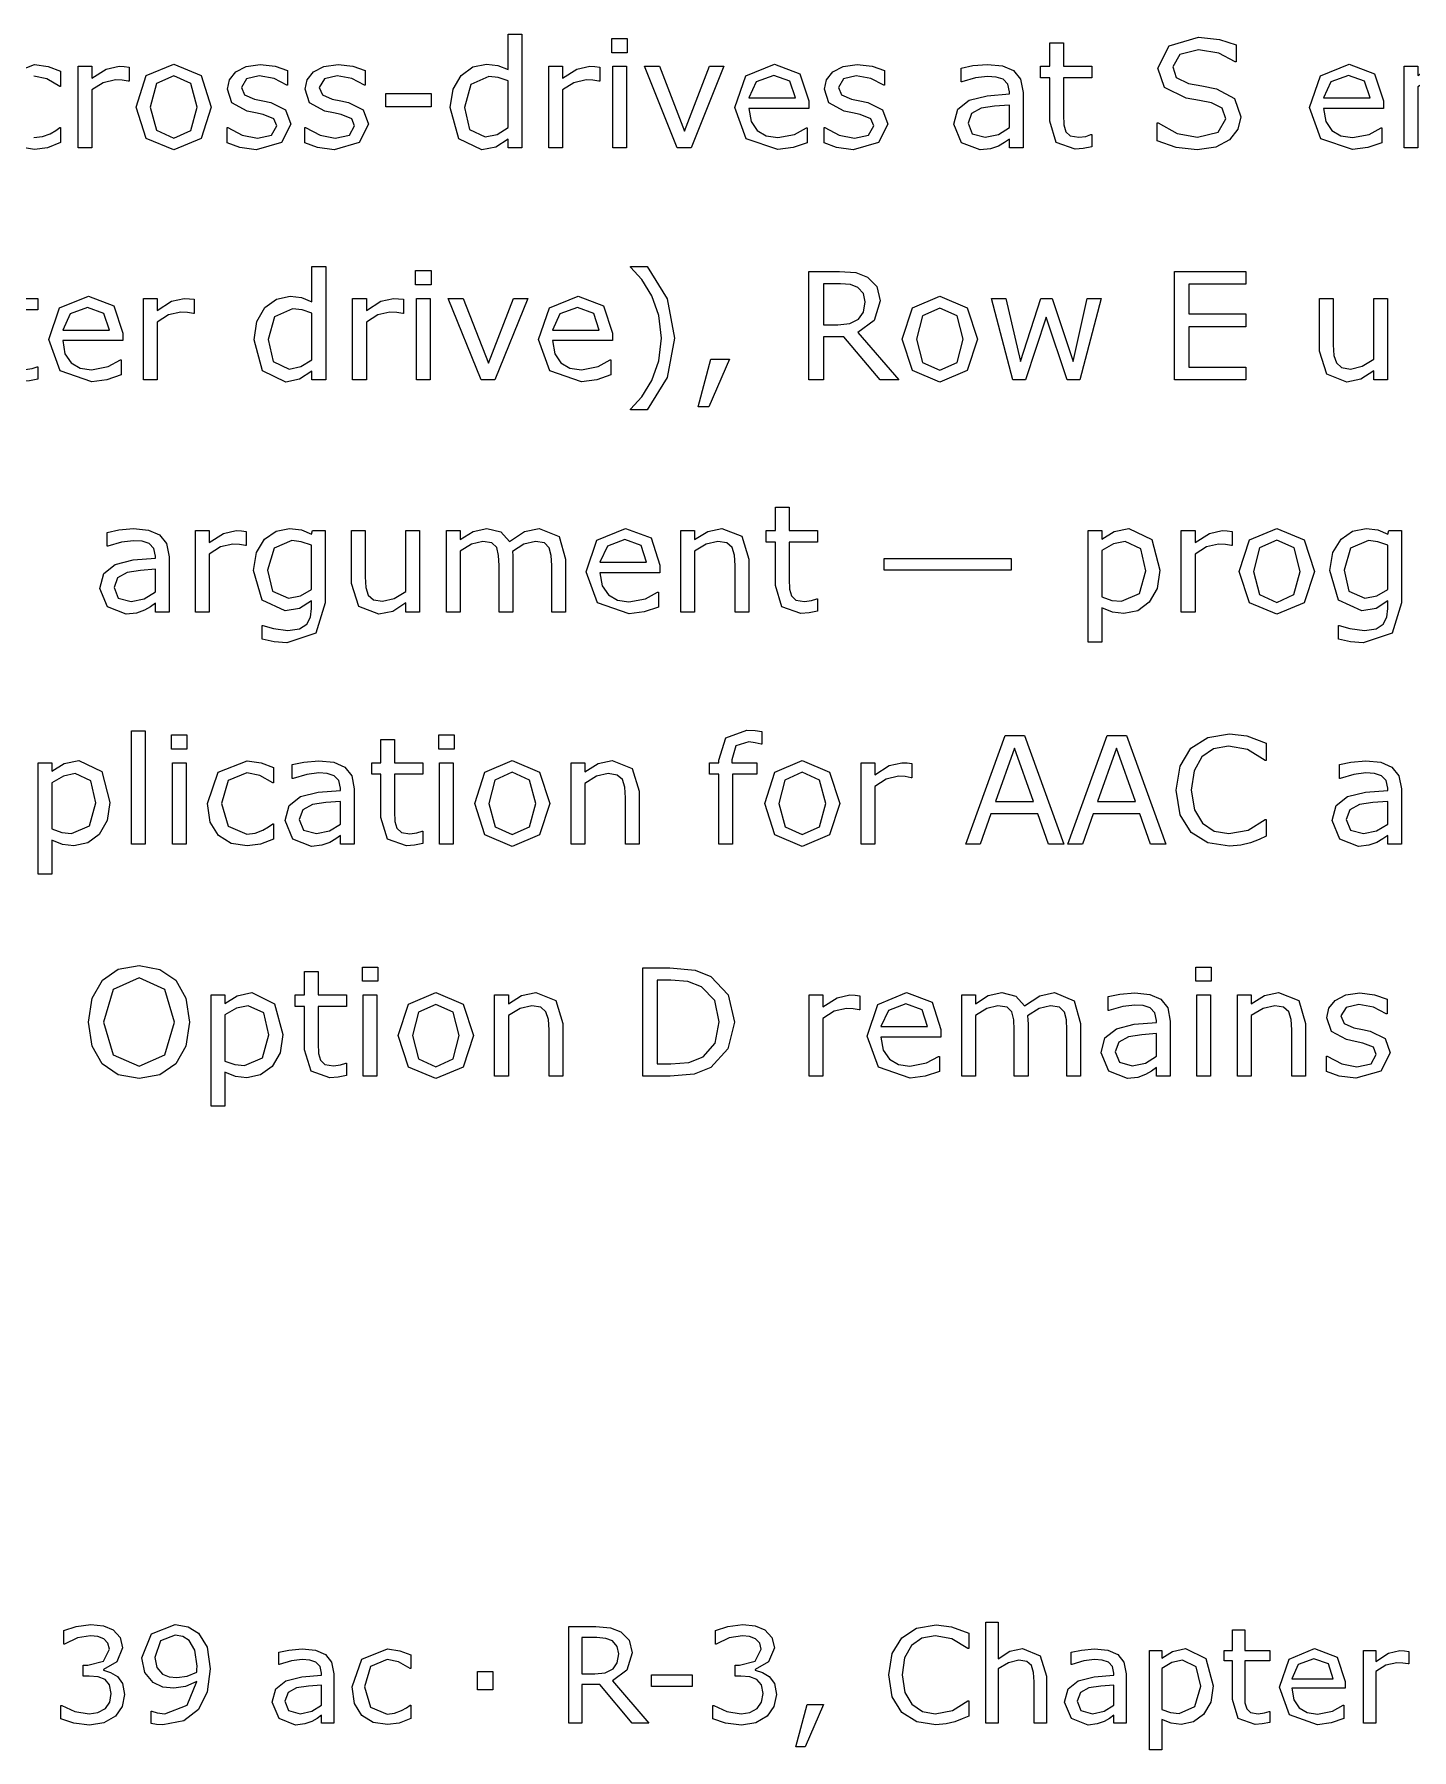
# Model space of a CAD drawing. Extents: x -17 to 192, y 167 to 459.
# Drawn here: x 89.18 to 111.15, y 167.58 to 194.96 of the extents above; entities that cross this region are included whole.
import ezdxf

# ---------------------------------------------------------------- set-up
doc = ezdxf.new("R2010")
doc.units = 0

msp = doc.modelspace()

# ---------------------------------------------------------------- linework, layer by layer
at = {"layer": 'Layer 1', "color": 7}
for points in [[(96.961417, 193.146196), (96.742827, 193.146196), (96.742827, 193.282245), (96.546326, 193.15551), (96.324248, 193.11016), (95.954504, 193.289204), (95.818466, 193.785694), (95.864975, 194.079857), (95.992874, 194.29962), (96.176582, 194.434478), (96.395172, 194.480991), (96.576557, 194.459031), (96.742827, 194.392753), (96.742827, 194.955521), (96.961417, 194.955521), (96.961417, 193.146196)], [(98.642707, 194.662389), (98.396211, 194.662389), (98.396211, 194.889111), (98.642707, 194.889111), (98.642707, 194.662389)], [(108.426989, 193.640358), (108.379319, 193.44036), (108.24793, 193.272932), (108.030504, 193.156674), (107.732848, 193.11479), (107.395658, 193.149689), (107.092189, 193.253167), (107.092189, 193.54151), (107.108461, 193.54151), (107.411932, 193.372918), (107.735168, 193.313625), (108.067704, 193.393846), (108.187465, 193.607788), (108.130492, 193.777544), (107.959572, 193.862423), (107.770048, 193.900814), (107.554945, 193.939178), (107.213106, 194.105442), (107.102648, 194.413549), (107.286359, 194.76936), (107.752607, 194.908875), (108.087471, 194.874003), (108.357221, 194.78796), (108.357221, 194.51589), (108.340949, 194.51589), (108.080499, 194.65424), (107.751451, 194.710041), (107.453795, 194.633312), (107.342172, 194.435642), (107.397984, 194.265885), (107.594484, 194.17172), (107.806098, 194.132191), (108.038642, 194.084514), (108.329321, 193.929865), (108.426989, 193.640358), (108.426989, 193.640358)], [(106.050394, 193.157812), (105.91552, 193.131089), (105.786456, 193.120505), (105.484149, 193.227476), (105.380668, 193.570482), (105.380668, 194.261149), (105.233004, 194.261149), (105.233004, 194.444849), (105.380668, 194.444849), (105.380668, 194.81807), (105.599258, 194.81807), (105.599258, 194.444849), (106.050394, 194.444849), (106.050394, 194.261149), (105.599258, 194.261149), (105.599258, 193.669304), (105.603915, 193.50886), (105.636472, 193.401889), (105.706235, 193.333283), (105.843434, 193.312381), (105.955056, 193.327462), (106.038773, 193.354212), (106.050388, 193.354212), (106.050394, 193.157812)], [(88.724721, 194.293799), (89.187482, 194.47517), (89.406075, 194.443791), (89.603737, 194.367062), (89.603737, 194.124042), (89.592122, 194.124042), (89.385157, 194.243793), (89.178195, 194.28565)], [(90.694367, 194.206592), (90.682725, 194.206592), (90.587382, 194.222996), (90.47925, 194.228817), (90.283914, 194.183468), (90.102529, 194.068374), (90.102529, 193.14617), (89.883938, 193.14617), (89.883938, 194.444929), (90.102529, 194.444929), (90.102529, 194.253079), (90.331584, 194.400743), (90.535061, 194.444929), (90.617614, 194.441489), (90.694353, 194.43117), (90.694367, 194.206592)], [(92.007074, 193.79498), (91.844295, 193.29386), (91.408275, 193.11016), (90.96993, 193.29386), (90.808312, 193.79498), (90.96993, 194.296127), (91.408275, 194.480991), (91.844295, 194.296127), (92.007074, 193.79498), (92.007074, 193.79498)], [(93.273276, 193.520581), (93.125609, 193.228746), (92.724472, 193.11479), (92.459371, 193.148525), (92.258221, 193.22409), (92.258221, 193.469438), (92.269837, 193.469438), (92.500053, 193.345031), (92.743062, 193.299681), (92.968629, 193.346195), (93.050021, 193.492694), (93.005835, 193.608952), (92.836079, 193.676394), (92.713995, 193.700736), (92.577957, 193.730951), (92.334948, 193.863507), (92.264021, 194.079778), (92.296578, 194.230934), (92.397733, 194.357669), (92.562841, 194.443711), (92.788409, 194.476255), (93.023276, 194.447204), (93.222103, 194.378598), (93.222103, 194.144891), (93.210487, 194.144891), (93.007013, 194.24837), (92.772142, 194.291391), (92.569831, 194.244877), (92.487276, 194.108855), (92.537275, 193.987914), (92.695403, 193.921663), (92.830279, 193.893749), (92.955853, 193.868085), (93.190723, 193.748334), (93.273276, 193.520423), (93.273276, 193.520581)], [(94.513895, 193.520581), (94.366231, 193.228746), (93.965091, 193.11479), (93.699992, 193.148525), (93.498843, 193.22409), (93.498843, 193.469438), (93.510458, 193.469438), (93.740677, 193.345031), (93.983686, 193.299681), (94.209251, 193.346195), (94.290642, 193.492694), (94.24646, 193.608952), (94.076703, 193.676394), (93.954617, 193.700736), (93.818579, 193.730951), (93.57557, 193.863507), (93.504646, 194.079778), (93.537202, 194.230934), (93.638358, 194.357669), (93.803463, 194.443711), (94.029031, 194.476255), (94.263901, 194.447204), (94.462724, 194.378598), (94.462724, 194.144891), (94.451109, 194.144891), (94.247632, 194.24837), (94.012764, 194.291391), (93.810451, 194.244877), (93.727898, 194.108855), (93.777894, 193.987914), (93.936024, 193.921663), (94.070901, 193.893749), (94.196472, 193.868085), (94.431342, 193.748334), (94.513895, 193.520423), (94.513895, 193.520581)], [(98.202036, 194.206592), (98.190421, 194.206592), (98.095079, 194.222996), (97.986946, 194.228817), (97.79161, 194.183468), (97.610225, 194.068374), (97.610225, 193.14617), (97.391634, 193.14617), (97.391634, 194.444929), (97.610225, 194.444929), (97.610225, 194.253079), (97.83928, 194.400743), (98.042755, 194.444929), (98.12531, 194.441489), (98.202047, 194.43117), (98.202036, 194.206592)], [(98.628764, 193.146196), (98.410173, 193.146196), (98.410173, 194.444955), (98.628764, 194.444955), (98.628764, 193.146196)], [(100.18448, 194.444955), (99.658931, 193.146196), (99.439179, 193.146196), (98.917117, 194.444955), (99.154313, 194.444955), (99.556611, 193.411309), (99.955425, 194.444955), (100.18448, 194.444955)], [(101.536721, 193.772914), (100.579804, 193.772914), (100.615848, 193.563603), (100.71468, 193.418267), (100.857693, 193.334553), (101.041403, 193.30664), (101.307667, 193.358974), (101.499516, 193.463617), (101.511131, 193.463617), (101.511131, 193.225254), (101.285563, 193.147361), (101.043719, 193.115955), (100.539098, 193.290368), (100.357716, 193.788022), (100.530959, 194.293799), (100.989072, 194.480991), (101.393696, 194.327507), (101.536711, 193.8915), (101.536721, 193.772914)], [(102.795946, 193.520581), (102.648279, 193.228746), (102.247143, 193.11479), (101.982044, 193.148525), (101.780892, 193.22409), (101.780892, 193.469438), (101.792507, 193.469438), (102.022723, 193.345031), (102.265732, 193.299681), (102.4913, 193.346195), (102.572691, 193.492694), (102.528508, 193.608952), (102.358749, 193.676394), (102.236665, 193.700736), (102.100627, 193.730951), (101.857618, 193.863507), (101.786691, 194.079778), (101.819248, 194.230934), (101.920406, 194.357669), (102.085511, 194.443711), (102.311079, 194.476255), (102.545947, 194.447204), (102.744773, 194.378598), (102.744773, 194.144891), (102.733158, 194.144891), (102.529683, 194.24837), (102.294812, 194.291391), (102.092502, 194.244877), (102.009947, 194.108855), (102.059945, 193.987914), (102.218075, 193.921663), (102.352949, 193.893749), (102.478523, 193.868085), (102.713393, 193.748334), (102.795946, 193.520423), (102.795946, 193.520581)], [(104.955113, 193.146196), (104.737684, 193.146196), (104.737684, 193.284547), (104.658621, 193.228746), (104.563278, 193.172946), (104.437705, 193.12876), (104.271435, 193.11024), (103.973779, 193.226497), (103.851693, 193.522989), (103.914481, 193.761352), (104.095863, 193.905523), (104.380729, 193.976458), (104.737684, 194.004371), (104.737684, 194.038079), (104.710942, 194.161322), (104.636528, 194.238078), (104.524909, 194.274114), (104.388871, 194.283374), (104.197021, 194.260091), (103.978431, 194.194977), (103.966816, 194.194977), (103.966816, 194.417042), (104.151688, 194.455406), (104.390045, 194.476308), (104.628403, 194.453025), (104.805136, 194.376269), (104.916756, 194.237919), (104.955126, 194.02747), (104.955113, 193.146196)], [(110.703591, 193.772914), (109.746676, 193.772914), (109.78272, 193.563603), (109.88155, 193.418267), (110.024565, 193.334553), (110.208273, 193.30664), (110.474536, 193.358974), (110.666385, 193.463617), (110.678, 193.463617), (110.678, 193.225254), (110.452433, 193.147361), (110.210586, 193.115955), (109.705968, 193.290368), (109.524583, 193.788022), (109.697829, 194.293799), (110.155939, 194.480991), (110.560565, 194.327507), (110.703578, 193.8915), (110.703591, 193.772914)], [(112.120946, 193.146196), (111.902356, 193.146196), (111.902356, 193.885679), (111.891878, 194.053108), (111.853508, 194.176377), (111.769792, 194.248449), (111.627941, 194.272791), (111.440743, 194.228606), (111.253545, 194.115814), (111.253545, 193.14617), (111.034955, 193.14617), (111.034955, 194.444929), (111.253545, 194.444929), (111.253545, 194.300757), (111.465159, 194.433287), (111.689565, 194.480965), (112.010475, 194.35423), (112.120933, 193.989131), (112.120946, 193.146196)], [(91.781506, 193.79498), (91.682677, 194.169392), (91.408275, 194.292635), (91.131548, 194.169392), (91.03388, 193.79498), (91.132709, 193.424088), (91.408275, 193.298517), (91.681513, 193.422924), (91.781506, 193.79498), (91.781506, 193.79498)], [(96.742827, 193.465945), (96.742827, 194.211249), (96.584696, 194.265885), (96.432381, 194.280966), (96.146351, 194.153067), (96.044031, 193.790297), (96.123097, 193.437979), (96.37657, 193.318228), (96.564929, 193.358921), (96.742827, 193.465892), (96.742827, 193.465945)], [(101.323944, 193.940342), (101.23674, 194.206592), (100.977454, 194.300784), (100.697239, 194.197305), (100.579804, 193.940342), (101.323944, 193.940342)], [(110.490816, 193.940342), (110.403612, 194.206592), (110.144326, 194.300784), (109.864109, 194.197305), (109.746676, 193.940342), (110.490816, 193.940342)], [(95.514995, 193.798473), (94.789461, 193.798473), (94.789461, 194.008922), (95.514995, 194.008922), (95.514995, 193.798473)], [(104.737684, 193.465945), (104.737684, 193.827551), (104.501654, 193.810088), (104.287712, 193.776354), (104.135397, 193.69264), (104.077261, 193.538017), (104.144697, 193.369425), (104.350501, 193.313598), (104.560953, 193.357783), (104.737684, 193.465919), (104.737684, 193.465945)], [(89.178195, 193.30664), (89.313069, 193.324102), (89.436317, 193.369452), (89.525846, 193.420595), (89.592122, 193.468273), (89.603737, 193.468273), (89.603737, 193.227582)], [(89.603737, 193.227582), (89.395611, 193.146196), (89.187482, 193.117119), (88.92936, 193.157812)], [(89.24215, 189.45365), (89.107273, 189.426927), (88.978213, 189.416343), (88.675905, 189.523314), (88.572424, 189.86632), (88.572424, 190.556987), (88.424758, 190.556987), (88.424758, 190.740687), (88.572424, 190.740687), (88.572424, 191.113908), (88.791015, 191.113908), (88.791015, 190.740687), (89.24215, 190.740687), (89.24215, 190.556987), (88.791015, 190.556987), (88.791015, 189.965142), (88.795671, 189.804698), (88.828226, 189.697727), (88.897991, 189.629121), (89.03519, 189.608219), (89.146813, 189.6233), (89.230527, 189.65005), (89.242142, 189.65005), (89.24215, 189.45365)], [(93.831398, 189.442034), (93.612807, 189.442034), (93.612807, 189.578083), (93.416307, 189.451348), (93.194229, 189.405998), (92.824485, 189.585042), (92.688447, 190.081532), (92.734955, 190.375695), (92.862855, 190.595458), (93.046562, 190.730316), (93.265156, 190.776829), (93.446538, 190.754869), (93.612807, 190.688591), (93.612807, 191.251359), (93.831398, 191.251359), (93.831398, 189.442034)], [(95.512688, 190.958227), (95.266192, 190.958227), (95.266192, 191.184949), (95.512688, 191.184949), (95.512688, 190.958227)], [(99.39385, 190.107117), (99.279905, 189.478071), (98.960157, 188.963007), (98.693893, 188.963007), (98.693893, 188.974649), (98.872953, 189.171154), (99.032245, 189.429282), (99.14619, 189.743209), (99.189211, 190.107143), (99.14619, 190.469913), (99.032245, 190.785005), (98.872953, 191.043132), (98.693893, 191.239611), (98.693893, 191.251253), (98.960157, 191.251253), (99.279905, 190.736163), (99.39385, 190.107143), (99.39385, 190.107117)], [(102.972656, 189.442008), (102.673836, 189.442008), (102.094804, 190.130347), (101.770404, 190.130347), (101.770404, 189.442008), (101.540185, 189.442008), (101.540185, 191.173307), (102.025038, 191.173307), (102.28665, 191.152405), (102.475012, 191.080306), (102.621514, 190.930314), (102.675, 190.702428), (102.580819, 190.388474), (102.321533, 190.198954), (102.972656, 189.442008)], [(108.509518, 189.442008), (107.368893, 189.442008), (107.368893, 191.173307), (108.509518, 191.173307), (108.509518, 190.968652), (107.599112, 190.968652), (107.599112, 190.494281), (108.509518, 190.494281), (108.509518, 190.289626), (107.599112, 190.289626), (107.599112, 189.646636), (108.509518, 189.646636), (108.509518, 189.442008)], [(90.593227, 190.068752), (89.63631, 190.068752), (89.672354, 189.859441), (89.771186, 189.714105), (89.914201, 189.630391), (90.097909, 189.602478), (90.364172, 189.654812), (90.556021, 189.759455), (90.567637, 189.759455), (90.567637, 189.521092), (90.342069, 189.443199), (90.100224, 189.411793), (89.595604, 189.586206), (89.414221, 190.08386), (89.587465, 190.589637), (90.045577, 190.776829), (90.450202, 190.623345), (90.593217, 190.187338), (90.593227, 190.068752)], [(98.406702, 190.068752), (97.449784, 190.068752), (97.485829, 189.859441), (97.584661, 189.714105), (97.727676, 189.630391), (97.911384, 189.602478), (98.177647, 189.654812), (98.369496, 189.759455), (98.381111, 189.759455), (98.381111, 189.521092), (98.155544, 189.443199), (97.913699, 189.411793), (97.409078, 189.586206), (97.227696, 190.08386), (97.40094, 190.589637), (97.859052, 190.776829), (98.263676, 190.623345), (98.406691, 190.187338), (98.406702, 190.068752)], [(102.434317, 190.686104), (102.407572, 190.817496), (102.321533, 190.91518), (102.202936, 190.961693), (102.041318, 190.975716), (101.770404, 190.975716), (101.770404, 190.322276), (102.002948, 190.322276), (102.193633, 190.340796), (102.331997, 190.412869), (102.408737, 190.524496), (102.434322, 190.686104), (102.434317, 190.686104)], [(104.227229, 190.090792), (104.064447, 189.589672), (103.628427, 189.405972), (103.190082, 189.589672), (103.028464, 190.090792), (103.190082, 190.591939), (103.628427, 190.776803), (104.064447, 190.591939), (104.227229, 190.090792), (104.227229, 190.090792)], [(90.380449, 190.23618), (90.293246, 190.50243), (90.03396, 190.596622), (89.753745, 190.493143), (89.63631, 190.23618), (90.380449, 190.23618)], [(91.735017, 190.50243), (91.723401, 190.50243), (91.628059, 190.518834), (91.519924, 190.524655), (91.324587, 190.479306), (91.143205, 190.364212), (91.143205, 189.442008), (90.924612, 189.442008), (90.924612, 190.740767), (91.143205, 190.740767), (91.143205, 190.548917), (91.37226, 190.696581), (91.575735, 190.740767), (91.658287, 190.737327), (91.735027, 190.727008), (91.735017, 190.50243)], [(93.612807, 189.761783), (93.612807, 190.507087), (93.454676, 190.561723), (93.302361, 190.576804), (93.016334, 190.448905), (92.914014, 190.086135), (92.993077, 189.733817), (93.24655, 189.614066), (93.434912, 189.654759), (93.612807, 189.76173), (93.612807, 189.761783)], [(95.072019, 190.50243), (95.060404, 190.50243), (94.965062, 190.518834), (94.856929, 190.524655), (94.661593, 190.479306), (94.480208, 190.364212), (94.480208, 189.442008), (94.261618, 189.442008), (94.261618, 190.740767), (94.480208, 190.740767), (94.480208, 190.548917), (94.709263, 190.696581), (94.91274, 190.740767), (94.995293, 190.737327), (95.072033, 190.727008), (95.072019, 190.50243)], [(95.498744, 189.442034), (95.280154, 189.442034), (95.280154, 190.740793), (95.498744, 190.740793), (95.498744, 189.442034)], [(97.05446, 190.740793), (96.528911, 189.442034), (96.309159, 189.442034), (95.787097, 190.740793), (96.024293, 190.740793), (96.426594, 189.707147), (96.825406, 190.740793), (97.05446, 190.740793)], [(98.193924, 190.23618), (98.10672, 190.50243), (97.847434, 190.596622), (97.56722, 190.493143), (97.449784, 190.23618), (98.193924, 190.23618)], [(104.001661, 190.090792), (103.902829, 190.465203), (103.628427, 190.588446), (103.3517, 190.465203), (103.254032, 190.090792), (103.352864, 189.7199), (103.628427, 189.594328), (103.901667, 189.718735), (104.001661, 190.090792), (104.001661, 190.090792)], [(106.199198, 190.740767), (105.860846, 189.442008), (105.658533, 189.442008), (105.324833, 190.443111), (104.993459, 189.442008), (104.792309, 189.442008), (104.450471, 190.740767), (104.678361, 190.740767), (104.916719, 189.735007), (105.241119, 190.740767), (105.42134, 190.740767), (105.753878, 189.735007), (105.979443, 190.740767), (106.199198, 190.740767)], [(110.771007, 189.442008), (110.552416, 189.442008), (110.552416, 189.586179), (110.3408, 189.452485), (110.117558, 189.405972), (109.798974, 189.530379), (109.685028, 189.897805), (109.685028, 190.740767), (109.903619, 190.740767), (109.903619, 190.001284), (109.912906, 189.831527), (109.95244, 189.71175), (110.033828, 189.63735), (110.179169, 189.614066), (110.364041, 189.658252), (110.552403, 189.771043), (110.552403, 190.74074), (110.770993, 190.74074), (110.771007, 189.442008)], [(100.272864, 189.773398), (99.944979, 189.011823), (99.775223, 189.011823), (99.977534, 189.773398), (100.272864, 189.773398)], [(101.676223, 185.749488), (101.541349, 185.722765), (101.412288, 185.712181), (101.109981, 185.819152), (101.006497, 186.162158), (101.006497, 186.852825), (100.858833, 186.852825), (100.858833, 187.036525), (101.006497, 187.036525), (101.006497, 187.409746), (101.22509, 187.409746), (101.22509, 187.036525), (101.676223, 187.036525), (101.676223, 186.852825), (101.22509, 186.852825), (101.22509, 186.26098), (101.229747, 186.100536), (101.262304, 185.993565), (101.332066, 185.924959), (101.469269, 185.904057), (101.580888, 185.919138), (101.664605, 185.945888), (101.67622, 185.945888), (101.676223, 185.749488)], [(91.332681, 185.737846), (91.115255, 185.737846), (91.115255, 185.876196), (91.036189, 185.820396), (90.940847, 185.764595), (90.815273, 185.72041), (90.649004, 185.701889), (90.351348, 185.818147), (90.229261, 186.114639), (90.29205, 186.353001), (90.473435, 186.497173), (90.7583, 186.568107), (91.115255, 186.596021), (91.115255, 186.629729), (91.088511, 186.752972), (91.014097, 186.829727), (90.902477, 186.865763), (90.766439, 186.875024), (90.57459, 186.85174), (90.355999, 186.786627), (90.344384, 186.786627), (90.344384, 187.008691), (90.529256, 187.047056), (90.767614, 187.067958), (91.005971, 187.044674), (91.182705, 186.967919), (91.294324, 186.829568), (91.332694, 186.619119), (91.332681, 185.737846)], [(92.564, 186.798242), (92.552385, 186.798242), (92.457042, 186.814646), (92.348907, 186.820467), (92.153571, 186.775117), (91.972189, 186.660024), (91.972189, 185.737846), (91.753596, 185.737846), (91.753596, 187.036605), (91.972189, 187.036605), (91.972189, 186.844755), (92.201244, 186.992419), (92.404718, 187.036605), (92.487271, 187.033165), (92.564011, 187.022582), (92.564, 186.798242)], [(93.823225, 185.88551), (93.673235, 185.400661), (93.211636, 185.246013), (93.009322, 185.261094), (92.816312, 185.301813), (92.816312, 185.525042), (92.827927, 185.525042), (92.997683, 185.473872), (93.230228, 185.442492), (93.4151, 185.469241), (93.529045, 185.543642), (93.587182, 185.652941), (93.604618, 185.795948), (93.604618, 185.914561), (93.415095, 185.795948), (93.18604, 185.757584), (92.816296, 185.925012), (92.680258, 186.399409), (92.726766, 186.687752), (92.855827, 186.898201), (93.039538, 187.026101), (93.254638, 187.072614), (93.443, 187.049331), (93.604618, 186.980751), (93.618562, 187.036552), (93.823201, 187.036552), (93.823225, 185.88551)], [(95.330107, 185.737846), (95.111516, 185.737846), (95.111516, 185.882017), (94.899903, 185.748323), (94.676661, 185.70181), (94.358074, 185.826217), (94.244129, 186.193643), (94.244129, 187.036605), (94.462719, 187.036605), (94.462719, 186.297122), (94.472032, 186.127365), (94.511564, 186.007588), (94.592955, 185.933188), (94.738296, 185.909904), (94.923168, 185.95409), (95.111527, 186.066881), (95.111527, 187.036578), (95.330117, 187.036578), (95.330107, 185.737846)], [(97.655545, 185.737846), (97.436952, 185.737846), (97.436952, 186.477329), (97.428803, 186.638963), (97.39741, 186.76337), (97.320671, 186.838935), (97.176494, 186.864599), (96.992783, 186.818085), (96.809076, 186.701828), (96.814896, 186.639042), (96.817278, 186.569272), (96.817278, 185.737846), (96.598687, 185.737846), (96.598687, 186.477329), (96.590538, 186.640127), (96.559145, 186.764534), (96.482406, 186.838935), (96.338229, 186.864599), (96.158008, 186.820414), (95.978949, 186.707622), (95.978949, 185.737846), (95.760359, 185.737846), (95.760359, 187.036605), (95.978949, 187.036605), (95.978949, 186.892433), (96.182424, 187.024963), (96.399853, 187.072641), (96.624259, 187.01684), (96.762623, 186.862191), (97.004467, 187.022661), (97.238174, 187.072641), (97.553271, 186.942413), (97.65559, 186.580807), (97.655545, 185.737846)], [(99.163589, 186.364564), (98.206672, 186.364564), (98.242716, 186.155252), (98.341548, 186.009917), (98.484563, 185.926203), (98.668271, 185.898289), (98.934534, 185.950624), (99.126383, 186.055266), (99.137999, 186.055266), (99.137999, 185.816903), (98.912431, 185.73901), (98.670586, 185.707604), (98.165966, 185.882017), (97.984583, 186.379671), (98.157827, 186.885448), (98.615939, 187.072641), (99.020563, 186.919156), (99.163579, 186.48315), (99.163589, 186.364564)], [(100.580944, 185.737846), (100.362351, 185.737846), (100.362351, 186.477329), (100.3519, 186.644757), (100.31353, 186.768026), (100.229816, 186.840099), (100.087963, 186.86444), (99.900765, 186.820255), (99.71357, 186.707463), (99.71357, 185.737846), (99.494977, 185.737846), (99.494977, 187.036605), (99.71357, 187.036605), (99.71357, 186.892433), (99.925183, 187.024963), (100.149587, 187.072641), (100.470499, 186.945906), (100.580958, 186.580807), (100.580944, 185.737846)], [(107.138674, 186.402955), (107.093329, 186.113422), (106.96543, 185.892521), (106.784045, 185.758801), (106.56429, 185.712287), (106.380583, 185.734248), (106.214313, 185.802854), (106.214313, 185.258713), (105.995723, 185.258713), (105.995723, 187.036499), (106.214313, 187.036499), (106.214313, 186.90045), (106.40965, 187.022555), (106.642194, 187.072535), (107.007287, 186.894656), (107.138674, 186.402822), (107.138674, 186.402955)], [(108.289766, 186.798268), (108.278151, 186.798268), (108.182808, 186.814672), (108.074676, 186.820493), (107.879339, 186.775144), (107.697955, 186.66005), (107.697955, 185.737846), (107.479364, 185.737846), (107.479364, 187.036605), (107.697955, 187.036605), (107.697955, 186.844755), (107.927009, 186.992419), (108.130487, 187.036605), (108.213039, 187.033165), (108.289779, 187.022582), (108.289766, 186.798268)], [(109.602473, 186.386656), (109.439694, 185.885536), (109.003674, 185.701836), (108.565329, 185.885536), (108.403711, 186.386656), (108.565329, 186.887803), (109.003674, 187.072667), (109.439694, 186.887803), (109.602473, 186.386656), (109.602473, 186.386656)], [(110.994249, 185.885536), (110.844256, 185.400688), (110.382657, 185.246039), (110.180346, 185.26112), (109.987333, 185.30184), (109.987333, 185.525068), (109.998948, 185.525068), (110.168705, 185.473898), (110.401249, 185.442518), (110.586121, 185.469268), (110.700067, 185.543669), (110.758204, 185.652968), (110.77564, 185.795975), (110.77564, 185.914587), (110.586116, 185.795975), (110.357059, 185.75761), (109.987314, 185.925038), (109.851277, 186.399436), (109.897785, 186.687778), (110.026848, 186.898228), (110.210556, 187.026127), (110.42566, 187.072641), (110.614022, 187.049357), (110.77564, 186.980778), (110.789583, 187.036578), (110.994222, 187.036578), (110.994249, 185.885536)], [(93.604634, 186.094795), (93.604634, 186.802898), (93.441852, 186.858699), (93.293024, 186.876161), (93.009322, 186.755247), (92.905839, 186.404119), (92.982578, 186.072729), (93.237216, 185.959963), (93.427901, 185.996), (93.604634, 186.094821), (93.604634, 186.094795)], [(98.950811, 186.531992), (98.863608, 186.798242), (98.604321, 186.892433), (98.324107, 186.788955), (98.206672, 186.531992), (98.950811, 186.531992)], [(106.913106, 186.397134), (106.832879, 186.748262), (106.586383, 186.864546), (106.39686, 186.823853), (106.214313, 186.716882), (106.214313, 185.980892), (106.373605, 185.923901), (106.525921, 185.90882), (106.810787, 186.032062), (106.913106, 186.39716), (106.913106, 186.397134)], [(109.376906, 186.386656), (109.278076, 186.761068), (109.003674, 186.884311), (108.726947, 186.761068), (108.629279, 186.386656), (108.728111, 186.015764), (109.003674, 185.890193), (109.276912, 186.0146), (109.376906, 186.386656), (109.376906, 186.386656)], [(110.775658, 186.094821), (110.775658, 186.802925), (110.612876, 186.858725), (110.464048, 186.876188), (110.180346, 186.755273), (110.076863, 186.404145), (110.153602, 186.072755), (110.408237, 185.95999), (110.598925, 185.996026), (110.775658, 186.094848), (110.775658, 186.094821)], [(91.115255, 186.057595), (91.115255, 186.4192), (90.879223, 186.401738), (90.665281, 186.368003), (90.512966, 186.284289), (90.454829, 186.129667), (90.522269, 185.961048), (90.728069, 185.905248), (90.938521, 185.949433), (91.115255, 186.057568), (91.115255, 186.057595)], [(104.765565, 186.402955), (102.740111, 186.402955), (102.740111, 186.588983), (104.765565, 186.588983), (104.765565, 186.402955)], [(90.951322, 182.033658), (90.732731, 182.033658), (90.732731, 183.84285), (90.951322, 183.84285), (90.951322, 182.033658)], [(91.618722, 183.54985), (91.372226, 183.54985), (91.372226, 183.776572), (91.618722, 183.776572), (91.618722, 183.54985)], [(95.382452, 182.045273), (95.247575, 182.01855), (95.118515, 182.007967), (94.816207, 182.114937), (94.712726, 182.457943), (94.712726, 183.14861), (94.56506, 183.14861), (94.56506, 183.33231), (94.712726, 183.33231), (94.712726, 183.705531), (94.931317, 183.705531), (94.931317, 183.33231), (95.382452, 183.33231), (95.382452, 183.14861), (94.931317, 183.14861), (94.931317, 182.556765), (94.935973, 182.396321), (94.968528, 182.289351), (95.038293, 182.220744), (95.175492, 182.199842), (95.287112, 182.214923), (95.370829, 182.241673), (95.38247, 182.241673), (95.382452, 182.045273)], [(95.881257, 183.54985), (95.634761, 183.54985), (95.634761, 183.776572), (95.881257, 183.776572), (95.881257, 183.54985)], [(100.787906, 183.631263), (100.776291, 183.631263), (100.68211, 183.652165), (100.579791, 183.663806), (100.375152, 183.601021), (100.312366, 183.376628), (100.312366, 183.332443), (100.706529, 183.332443), (100.706529, 183.148743), (100.319343, 183.148743), (100.319343, 182.033684), (100.10075, 182.033684), (100.10075, 183.148743), (99.953086, 183.148743), (99.953086, 183.332443), (100.10075, 183.332443), (100.10075, 183.375464), (100.215859, 183.730084), (100.548398, 183.854491), (100.679785, 183.847612), (100.787917, 183.831208), (100.787906, 183.631263)], [(105.607373, 182.033684), (105.362041, 182.033684), (105.192285, 182.516204), (104.443494, 182.516204), (104.273737, 182.033684), (104.040031, 182.033684), (104.670223, 183.764983), (104.977181, 183.764983), (105.607373, 182.033684)], [(107.23518, 182.033684), (106.989846, 182.033684), (106.820089, 182.516204), (106.071298, 182.516204), (105.901542, 182.033684), (105.667836, 182.033684), (106.29803, 183.764983), (106.604986, 183.764983), (107.23518, 182.033684)], [(108.835079, 182.159255), (108.718808, 182.106947), (108.583932, 182.055777), (108.429291, 182.018576), (108.246745, 182.002172), (107.903742, 182.054507), (107.636317, 182.220771), (107.461909, 182.50099), (107.399124, 182.897468), (107.459584, 183.280002), (107.633992, 183.564879), (107.900255, 183.736964), (108.247906, 183.796257), (108.525798, 183.762549), (108.835079, 183.643936), (108.835079, 183.370701), (108.817643, 183.370701), (108.533939, 183.545114), (108.232796, 183.599751), (107.9956, 183.55673), (107.808402, 183.425364), (107.682828, 183.204437), (107.638646, 182.897468), (107.68748, 182.58354), (107.815379, 182.369599), (108.004903, 182.241699), (108.235119, 182.201006), (108.546729, 182.257971), (108.818805, 182.428892), (108.835077, 182.428892), (108.835079, 182.159255)], [(105.121358, 182.713874), (104.817889, 183.56382), (104.513256, 182.713874), (105.121358, 182.713874)], [(106.749163, 182.713874), (106.445694, 183.56382), (106.141061, 182.713874), (106.749163, 182.713874)], [(90.389728, 182.69874), (90.344382, 182.409207), (90.216482, 182.188306), (90.0351, 182.054586), (89.815345, 182.008072), (89.631635, 182.030033), (89.465368, 182.098639), (89.465368, 181.554498), (89.246777, 181.554498), (89.246777, 183.332284), (89.465368, 183.332284), (89.465368, 183.196235), (89.660704, 183.31834), (89.893246, 183.36832), (90.258342, 183.190441), (90.389728, 182.698608), (90.389728, 182.69874)], [(90.164161, 182.692919), (90.083934, 183.044047), (89.837438, 183.160331), (89.647914, 183.119638), (89.465368, 183.012668), (89.465368, 182.276677), (89.62466, 182.219686), (89.776975, 182.204605), (90.061841, 182.327847), (90.164161, 182.692945), (90.164161, 182.692919)], [(91.604778, 182.033658), (91.386188, 182.033658), (91.386188, 183.332416), (91.604778, 183.332416), (91.604778, 182.033658)], [(92.997715, 182.115043), (92.789589, 182.033658), (92.581463, 182.00458), (92.323338, 182.045273), (92.122189, 182.17087), (91.990802, 182.382484), (91.944294, 182.681304), (92.118702, 183.18126), (92.581463, 183.362631), (92.800053, 183.331252), (92.997715, 183.254523), (92.997715, 183.011503), (92.9861, 183.011503), (92.779135, 183.131254), (92.57217, 183.173111), (92.278004, 183.04754), (92.171033, 182.681304), (92.275679, 182.319698), (92.57217, 182.194101), (92.707047, 182.211563), (92.830295, 182.256886), (92.919825, 182.308057), (92.9861, 182.355734), (92.997715, 182.355734), (92.997715, 182.115043)], [(94.287171, 182.033658), (94.069742, 182.033658), (94.069742, 182.172008), (93.990677, 182.116207), (93.895334, 182.060407), (93.76976, 182.016222), (93.603491, 181.997701), (93.305835, 182.113958), (93.183751, 182.41045), (93.246537, 182.648813), (93.427922, 182.792984), (93.712788, 182.863919), (94.069742, 182.891833), (94.069742, 182.92554), (94.043001, 183.048783), (93.968587, 183.125539), (93.856964, 183.161575), (93.720926, 183.170835), (93.529077, 183.147552), (93.310487, 183.082438), (93.298871, 183.082438), (93.298871, 183.304503), (93.483743, 183.342867), (93.722101, 183.363769), (93.960456, 183.340486), (94.137189, 183.26373), (94.248812, 183.12538), (94.287182, 182.914931), (94.287171, 182.033658)], [(95.867284, 182.033684), (95.648691, 182.033684), (95.648691, 183.332443), (95.867284, 183.332443), (95.867284, 182.033684)], [(97.406724, 182.682468), (97.243942, 182.181348), (96.807922, 181.997648), (96.369577, 182.181348), (96.207959, 182.682468), (96.369577, 183.183615), (96.807922, 183.368479), (97.243942, 183.183615), (97.406724, 182.682468), (97.406724, 182.682468)], [(97.181156, 182.682468), (97.082324, 183.056879), (96.807922, 183.180122), (96.531195, 183.056879), (96.433526, 182.682468), (96.532359, 182.311576), (96.807922, 182.186004), (97.081162, 182.310411), (97.181156, 182.682468), (97.181156, 182.682468)], [(98.831053, 182.033684), (98.61246, 182.033684), (98.61246, 182.773167), (98.601983, 182.940595), (98.563613, 183.063864), (98.479899, 183.135937), (98.338045, 183.160278), (98.15085, 183.116093), (97.963652, 183.003301), (97.963652, 182.033684), (97.745059, 182.033684), (97.745059, 183.332443), (97.963652, 183.332443), (97.963652, 183.188271), (98.175266, 183.320801), (98.399672, 183.368479), (98.720582, 183.241744), (98.83104, 182.876645), (98.831053, 182.033684)], [(102.03318, 182.682468), (101.870398, 182.181348), (101.434378, 181.997648), (100.996033, 182.181348), (100.834415, 182.682468), (100.996033, 183.183615), (101.434378, 183.368479), (101.870398, 183.183615), (102.03318, 182.682468), (102.03318, 182.682468)], [(101.807612, 182.682468), (101.70878, 183.056879), (101.434378, 183.180122), (101.157651, 183.056879), (101.059982, 182.682468), (101.158815, 182.311576), (101.434378, 182.186004), (101.707618, 182.310411), (101.807612, 182.682468), (101.807612, 182.682468)], [(103.181943, 183.09408), (103.170328, 183.09408), (103.074986, 183.110484), (102.966851, 183.116305), (102.771514, 183.070955), (102.590132, 182.955862), (102.590132, 182.033684), (102.371539, 182.033684), (102.371539, 183.332443), (102.590132, 183.332443), (102.590132, 183.140593), (102.819187, 183.288257), (103.022662, 183.332443), (103.105214, 183.329003), (103.181954, 183.31842), (103.181943, 183.09408)], [(110.989597, 182.033684), (110.772168, 182.033684), (110.772168, 182.172034), (110.693103, 182.116234), (110.59776, 182.060433), (110.472187, 182.016248), (110.30592, 181.997727), (110.008264, 182.113985), (109.886178, 182.410477), (109.948963, 182.648839), (110.130348, 182.793011), (110.415214, 182.863945), (110.772168, 182.891859), (110.772168, 182.925567), (110.745427, 183.04881), (110.671013, 183.125565), (110.559391, 183.161601), (110.423353, 183.170862), (110.231506, 183.147578), (110.012913, 183.082465), (110.001298, 183.082465), (110.001298, 183.304529), (110.18617, 183.342894), (110.424527, 183.363796), (110.662885, 183.340512), (110.839616, 183.263757), (110.951238, 183.125406), (110.989608, 182.914957), (110.989597, 182.033684)], [(94.069742, 182.353406), (94.069742, 182.715012), (93.83371, 182.697549), (93.619771, 182.663815), (93.467453, 182.580101), (93.409319, 182.425479), (93.476756, 182.25686), (93.682556, 182.201059), (93.893008, 182.245245), (94.069742, 182.35338), (94.069742, 182.353406)], [(110.772168, 182.353433), (110.772168, 182.715038), (110.536136, 182.697576), (110.322197, 182.663841), (110.169879, 182.580127), (110.111745, 182.425505), (110.179182, 182.256886), (110.384983, 182.201086), (110.595435, 182.245271), (110.772168, 182.353406), (110.772168, 182.353433)], [(91.439652, 179.861987), (91.60127, 179.57711), (91.658243, 179.194576), (91.600108, 178.810878), (91.439652, 178.52952), (91.186179, 178.352779), (90.853643, 178.293486), (90.521104, 178.353943), (90.267631, 178.52952), (90.106013, 178.812042), (90.050205, 179.194576), (90.106013, 179.573618), (90.268795, 179.861987), (90.522269, 180.0364), (90.853643, 180.096857), (91.187343, 180.035236), (91.439652, 179.861987), (91.439652, 179.861987)], [(91.418723, 179.194576), (91.26757, 179.714323), (90.854804, 179.898023), (90.439713, 179.714323), (90.289724, 179.194576), (90.443203, 178.672527), (90.854804, 178.492293), (91.265244, 178.672527), (91.418723, 179.194576), (91.418723, 179.194576)], [(94.163902, 178.341137), (94.029025, 178.314414), (93.899964, 178.303831), (93.597657, 178.410802), (93.494176, 178.753807), (93.494176, 179.444475), (93.34651, 179.444475), (93.34651, 179.628175), (93.494176, 179.628175), (93.494176, 180.001396), (93.712767, 180.001396), (93.712767, 179.628175), (94.163902, 179.628175), (94.163902, 179.444475), (93.712767, 179.444475), (93.712767, 178.852629), (93.717423, 178.692186), (93.749977, 178.585215), (93.819743, 178.516609), (93.956942, 178.495707), (94.068565, 178.510788), (94.152279, 178.537537), (94.163894, 178.537537), (94.163902, 178.341137)], [(94.662707, 179.845715), (94.416211, 179.845715), (94.416211, 180.072436), (94.662707, 180.072436), (94.662707, 179.845715)], [(100.350733, 179.193412), (100.247252, 178.765528), (99.974012, 178.467872), (99.708913, 178.362066), (99.325215, 178.329522), (98.888034, 178.329522), (98.888034, 180.060821), (99.320564, 180.060821), (99.722865, 180.023594), (99.976338, 179.923608), (100.251901, 179.629445), (100.350733, 179.193412), (100.350733, 179.193412)], [(100.11005, 179.196852), (100.039123, 179.539857), (99.82751, 179.75962), (99.610081, 179.839841), (99.334518, 179.863124), (99.118253, 179.863124), (99.118253, 178.527166), (99.334518, 178.527166), (99.624035, 178.551507), (99.851926, 178.64218), (100.044939, 178.859614), (100.11005, 179.196799), (100.11005, 179.196852)], [(107.958399, 179.845662), (107.711903, 179.845662), (107.711903, 180.072383), (107.958399, 180.072383), (107.958399, 179.845662)], [(93.148848, 178.994604), (93.103503, 178.705071), (92.975604, 178.484171), (92.794219, 178.350451), (92.574464, 178.303937), (92.390756, 178.325897), (92.224487, 178.394504), (92.224487, 177.850362), (92.005897, 177.850362), (92.005897, 179.628148), (92.224487, 179.628148), (92.224487, 179.4921), (92.419824, 179.614205), (92.652368, 179.664184), (93.017461, 179.486305), (93.148848, 178.994472), (93.148848, 178.994604)], [(94.648763, 178.329522), (94.430173, 178.329522), (94.430173, 179.628281), (94.648763, 179.628281), (94.648763, 178.329522)], [(96.188202, 178.978306), (96.02542, 178.477186), (95.589401, 178.293486), (95.151056, 178.477186), (94.989438, 178.978306), (95.151056, 179.479453), (95.589401, 179.664317), (96.02542, 179.479453), (96.188202, 178.978306), (96.188202, 178.978306)], [(97.612532, 178.329522), (97.393942, 178.329522), (97.393942, 179.069005), (97.383464, 179.236433), (97.345097, 179.359702), (97.26138, 179.431775), (97.119529, 179.456116), (96.932332, 179.411931), (96.745134, 179.299139), (96.745134, 178.329522), (96.526543, 178.329522), (96.526543, 179.628281), (96.745134, 179.628281), (96.745134, 179.484109), (96.956747, 179.616639), (97.181153, 179.664317), (97.502063, 179.537582), (97.612522, 179.172483), (97.612532, 178.329522)], [(102.352933, 179.389865), (102.341318, 179.389865), (102.245973, 179.406269), (102.137841, 179.41209), (101.942504, 179.36674), (101.761119, 179.251647), (101.761119, 178.329522), (101.542529, 178.329522), (101.542529, 179.628281), (101.761119, 179.628281), (101.761119, 179.436431), (101.990177, 179.584095), (102.193652, 179.628281), (102.276204, 179.624841), (102.352944, 179.614258), (102.352933, 179.389865)], [(103.645876, 178.956187), (102.688959, 178.956187), (102.725003, 178.746875), (102.823836, 178.60154), (102.966848, 178.517826), (103.150559, 178.489912), (103.416822, 178.542247), (103.608671, 178.646889), (103.620286, 178.646889), (103.620286, 178.408526), (103.394718, 178.330633), (103.152874, 178.299227), (102.648253, 178.47364), (102.466871, 178.971295), (102.640114, 179.477071), (103.098227, 179.664264), (103.502851, 179.510779), (103.645866, 179.074773), (103.645876, 178.956187)], [(105.872483, 178.329469), (105.653892, 178.329469), (105.653892, 179.068952), (105.645743, 179.230586), (105.61435, 179.354993), (105.537611, 179.430558), (105.393434, 179.456222), (105.209723, 179.409709), (105.026015, 179.293451), (105.031836, 179.230665), (105.034218, 179.160895), (105.034218, 178.329522), (104.815627, 178.329522), (104.815627, 179.069005), (104.807478, 179.231803), (104.776082, 179.35621), (104.699345, 179.430611), (104.555166, 179.456275), (104.374946, 179.41209), (104.195886, 179.299298), (104.195886, 178.329522), (103.977296, 178.329522), (103.977296, 179.628281), (104.195886, 179.628281), (104.195886, 179.484109), (104.399364, 179.616639), (104.61679, 179.664317), (104.841196, 179.608516), (104.97956, 179.453867), (105.221405, 179.614337), (105.455111, 179.664317), (105.770208, 179.534089), (105.872528, 179.172483), (105.872483, 178.329469)], [(107.302625, 178.329469), (107.085196, 178.329469), (107.085196, 178.46782), (107.006133, 178.412019), (106.910788, 178.356218), (106.785215, 178.312033), (106.618948, 178.293512), (106.321292, 178.40977), (106.199206, 178.706262), (106.261994, 178.944625), (106.443376, 179.088796), (106.728242, 179.159731), (107.085196, 179.187644), (107.085196, 179.221352), (107.058455, 179.344595), (106.984041, 179.42135), (106.872419, 179.457386), (106.736381, 179.466647), (106.544534, 179.443364), (106.325941, 179.37825), (106.314326, 179.37825), (106.314326, 179.600314), (106.499198, 179.638679), (106.737555, 179.659581), (106.975913, 179.636297), (107.152646, 179.559542), (107.264266, 179.421191), (107.302636, 179.210742), (107.302625, 178.329469)], [(107.944456, 178.329469), (107.725865, 178.329469), (107.725865, 179.628228), (107.944456, 179.628228), (107.944456, 178.329469)], [(109.462967, 178.329469), (109.244376, 178.329469), (109.244376, 179.068952), (109.233899, 179.23638), (109.195529, 179.359649), (109.111812, 179.431722), (108.969961, 179.456063), (108.782763, 179.411878), (108.595566, 179.299086), (108.595566, 178.329522), (108.376975, 178.329522), (108.376975, 179.628281), (108.595566, 179.628281), (108.595566, 179.484109), (108.807179, 179.616639), (109.031585, 179.664317), (109.352495, 179.537582), (109.462953, 179.172483), (109.462967, 178.329469)], [(110.811721, 178.703854), (110.664054, 178.412019), (110.262917, 178.298063), (109.997816, 178.331797), (109.796667, 178.407362), (109.796667, 178.65271), (109.808282, 178.65271), (110.038498, 178.528303), (110.281507, 178.482954), (110.507075, 178.529467), (110.588466, 178.675967), (110.54428, 178.792225), (110.374524, 178.859667), (110.25244, 178.884009), (110.116402, 178.914224), (109.873393, 179.04678), (109.802466, 179.26305), (109.835023, 179.414206), (109.936179, 179.540942), (110.101286, 179.626984), (110.326854, 179.659528), (110.561722, 179.630477), (110.760548, 179.56187), (110.760548, 179.328164), (110.748933, 179.328164), (110.545458, 179.431642), (110.310587, 179.474664), (110.108274, 179.42815), (110.025721, 179.292128), (110.07572, 179.171187), (110.233848, 179.104935), (110.368724, 179.077022), (110.494298, 179.051357), (110.729166, 178.931607), (110.811721, 178.703695), (110.811721, 178.703854)], [(92.92328, 178.988783), (92.843053, 179.339912), (92.596557, 179.456196), (92.407034, 179.415503), (92.224487, 179.308532), (92.224487, 178.572541), (92.383779, 178.51555), (92.536095, 178.500469), (92.82096, 178.623712), (92.92328, 178.98881), (92.92328, 178.988783)], [(95.962635, 178.978306), (95.863803, 179.352717), (95.589401, 179.47596), (95.312673, 179.352717), (95.215005, 178.978306), (95.313838, 178.607414), (95.589401, 178.481842), (95.862641, 178.606249), (95.962635, 178.978306), (95.962635, 178.978306)], [(103.433099, 179.123615), (103.345895, 179.389865), (103.086609, 179.484056), (102.806394, 179.380578), (102.688959, 179.123615), (103.433099, 179.123615)], [(107.085196, 178.649218), (107.085196, 179.010823), (106.849164, 178.993361), (106.635225, 178.959626), (106.48291, 178.875912), (106.424773, 178.72129), (106.49221, 178.552671), (106.698011, 178.496871), (106.908463, 178.541056), (107.085196, 178.649191), (107.085196, 178.649218)], [(90.50909, 168.751935), (90.590737, 168.640307), (90.622778, 168.466688), (90.584538, 168.27341), (90.477051, 168.120455), (90.294116, 168.012955), (90.064672, 167.97885), (89.812493, 168.009859), (89.608888, 168.076005), (89.608888, 168.29201), (89.624393, 168.29201), (89.831098, 168.195887), (90.060542, 168.157655), (90.199036, 168.179351), (90.317889, 168.243433), (90.38817, 168.343683), (90.41193, 168.482166), (90.385059, 168.618612), (90.312711, 168.704389), (90.200057, 168.747807), (90.057431, 168.760243), (89.964414, 168.760243), (89.964414, 168.931825), (90.036759, 168.931825), (90.286874, 168.996939), (90.380926, 169.189158), (90.35714, 169.286313), (90.290994, 169.355555), (90.195911, 169.392781), (90.081188, 169.4031), (89.872416, 169.367963), (89.663644, 169.268745), (89.653299, 169.268745), (89.653299, 169.48475), (89.848635, 169.550896), (90.086344, 169.581905), (90.284782, 169.561268), (90.439811, 169.495122), (90.552465, 169.375213), (90.590706, 169.210907), (90.499755, 168.98662), (90.286851, 168.866737), (90.286851, 168.852185), (90.400537, 168.817049), (90.509058, 168.751935), (90.50909, 168.751935)], [(91.988066, 168.872849), (91.941558, 168.506984), (91.803067, 168.226896), (91.567422, 168.044996), (91.234627, 167.980914), (91.133342, 167.987264), (91.04859, 168.004726), (91.04859, 168.202131), (91.058936, 168.202131), (91.143684, 168.172154), (91.265641, 168.15866), (91.623241, 168.295079), (91.774135, 168.673354), (91.593269, 168.590672), (91.408267, 168.565801), (91.235666, 168.584322), (91.081671, 168.656659), (90.944212, 168.816864), (90.898738, 169.049406), (91.053766, 169.432839), (91.432037, 169.580635), (91.638743, 169.545499), (91.805142, 169.442153), (91.940534, 169.220961), (91.988074, 168.872664), (91.988066, 168.872849)], [(98.984014, 168.010785), (98.718396, 168.010785), (98.2037, 168.622633), (97.915347, 168.622633), (97.915347, 168.010785), (97.710708, 168.010785), (97.710708, 169.549706), (98.14169, 169.549706), (98.374232, 169.531185), (98.541666, 169.467103), (98.671888, 169.333779), (98.719431, 169.131215), (98.635714, 168.852159), (98.405239, 168.683699), (98.984014, 168.010785)], [(100.906376, 168.751829), (100.988024, 168.640201), (101.020062, 168.466582), (100.981822, 168.273304), (100.874335, 168.120349), (100.691402, 168.012849), (100.461959, 167.978744), (100.209777, 168.009753), (100.006172, 168.075899), (100.006172, 168.291904), (100.021677, 168.291904), (100.228382, 168.195781), (100.457823, 168.157549), (100.596317, 168.179245), (100.715173, 168.243327), (100.785451, 168.343577), (100.809237, 168.48206), (100.782366, 168.618506), (100.710019, 168.704284), (100.597364, 168.747702), (100.454736, 168.760137), (100.361719, 168.760137), (100.361719, 168.931719), (100.434066, 168.931719), (100.684179, 168.996833), (100.778231, 169.189052), (100.754471, 169.286207), (100.688325, 169.355449), (100.59324, 169.392676), (100.478519, 169.402994), (100.269747, 169.367858), (100.060973, 169.268639), (100.050627, 169.268639), (100.050627, 169.484645), (100.245964, 169.55079), (100.483676, 169.581799), (100.682113, 169.561162), (100.837143, 169.495016), (100.949797, 169.375107), (100.988037, 169.210801), (100.897087, 168.986514), (100.684179, 168.866632), (100.684179, 168.85208), (100.797868, 168.816943), (100.906389, 168.751829), (100.906376, 168.751829)], [(104.088606, 168.122413), (103.985252, 168.075899), (103.865364, 168.030417), (103.727905, 167.997344), (103.565642, 167.982792), (103.260749, 168.029306), (103.02304, 168.177102), (102.86801, 168.42618), (102.812199, 168.778605), (102.865944, 169.118647), (103.020971, 169.371853), (103.257649, 169.524835), (103.566674, 169.57754), (103.813688, 169.547562), (104.088606, 169.442153), (104.088606, 169.199265), (104.073101, 169.199265), (103.820919, 169.354285), (103.553235, 169.402862), (103.342397, 169.36463), (103.175998, 169.247843), (103.064379, 169.051469), (103.025104, 168.778605), (103.068511, 168.499576), (103.1822, 168.309393), (103.350665, 168.195702), (103.555302, 168.159534), (103.832288, 168.210175), (104.074133, 168.362098), (104.088606, 168.362098), (104.088606, 168.122413)], [(105.327804, 168.010785), (105.133502, 168.010785), (105.133502, 168.668115), (105.124189, 168.816943), (105.090084, 168.92648), (105.01567, 168.990562), (104.889578, 169.012258), (104.723182, 168.972968), (104.556783, 168.872717), (104.556783, 168.010785), (104.362481, 168.010785), (104.362481, 169.618947), (104.556783, 169.618947), (104.556783, 169.037076), (104.744885, 169.154895), (104.944355, 169.197281), (105.229609, 169.084622), (105.327794, 168.760084), (105.327804, 168.010785)], [(108.891406, 168.021024), (108.771519, 167.997212), (108.656795, 167.987951), (108.38808, 168.083016), (108.296095, 168.387922), (108.296095, 169.001834), (108.164838, 169.001834), (108.164838, 169.165134), (108.296095, 169.165134), (108.296095, 169.496895), (108.490399, 169.496895), (108.490399, 169.165134), (108.891406, 169.165134), (108.891406, 169.001834), (108.490399, 169.001834), (108.490399, 168.475763), (108.494527, 168.333126), (108.523467, 168.238062), (108.585477, 168.177075), (108.707434, 168.158555), (108.806653, 168.172048), (108.881067, 168.195861), (108.891412, 168.195861), (108.891406, 168.021024)], [(91.779295, 168.917299), (91.746222, 169.174633), (91.655271, 169.325524), (91.550885, 169.39167), (91.429963, 169.412308), (91.194317, 169.31928), (91.108537, 169.057793), (91.13644, 168.897614), (91.230491, 168.789082), (91.332811, 168.745664), (91.456834, 168.735346), (91.620132, 168.757041), (91.775162, 168.820091), (91.777278, 168.862451), (91.779395, 168.917246), (91.779295, 168.917299)], [(93.960038, 168.010785), (93.766768, 168.010785), (93.766768, 168.133763), (93.696489, 168.084154), (93.611738, 168.034545), (93.500119, 167.99528), (93.352322, 167.978876), (93.087739, 168.082222), (92.979221, 168.345774), (93.035032, 168.557652), (93.196261, 168.685816), (93.449475, 168.748866), (93.766768, 168.773737), (93.766768, 168.803714), (93.743008, 168.913278), (93.676863, 168.981487), (93.577644, 169.013528), (93.456722, 169.02173), (93.286187, 169.001093), (93.091885, 168.943202), (93.08154, 168.943202), (93.08154, 169.140607), (93.24587, 169.174712), (93.457743, 169.193233), (93.669616, 169.172595), (93.826712, 169.104386), (93.92593, 168.981408), (93.960038, 168.794321), (93.960038, 168.010785)], [(95.187867, 168.083122), (95.002868, 168.010785), (94.817866, 167.984856), (94.588422, 168.021051), (94.409623, 168.132652), (94.292833, 168.32077), (94.251492, 168.586385), (94.406522, 169.030805), (94.817866, 169.192016), (95.012168, 169.164129), (95.187867, 169.095919), (95.187867, 168.879914), (95.177522, 168.879914), (94.993555, 168.986355), (94.809587, 169.023556), (94.548105, 168.911928), (94.45302, 168.586385), (94.546036, 168.264943), (94.809587, 168.153342), (94.929475, 168.168953), (95.039029, 168.209249), (95.118612, 168.254731), (95.177522, 168.29709), (95.187867, 168.29709), (95.187867, 168.083122)], [(98.505492, 169.116663), (98.481706, 169.23345), (98.405225, 169.320259), (98.299805, 169.361614), (98.156144, 169.374049), (97.915334, 169.374049), (97.915334, 168.79321), (98.12204, 168.79321), (98.291537, 168.809614), (98.414528, 168.873696), (98.48274, 168.972915), (98.505468, 169.116583), (98.505492, 169.116663)], [(106.599043, 168.010785), (106.405773, 168.010785), (106.405773, 168.133763), (106.335495, 168.084154), (106.250744, 168.034545), (106.139124, 167.99528), (105.991331, 167.978876), (105.726748, 168.082222), (105.618226, 168.345774), (105.674037, 168.557652), (105.835266, 168.685816), (106.08848, 168.748866), (106.405773, 168.773737), (106.405773, 168.803714), (106.382014, 168.913278), (106.315868, 168.981487), (106.21665, 169.013528), (106.095727, 169.02173), (105.925196, 169.001093), (105.730891, 168.943202), (105.720546, 168.943202), (105.720546, 169.140607), (105.884876, 169.174712), (106.096748, 169.193233), (106.308621, 169.172595), (106.465717, 169.104386), (106.564936, 168.981408), (106.599043, 168.794321), (106.599043, 168.010785)], [(107.989139, 168.601969), (107.948829, 168.344609), (107.835143, 168.148236), (107.673912, 168.029385), (107.478576, 167.988057), (107.315278, 168.007636), (107.167484, 168.068596), (107.167484, 167.584912), (106.97318, 167.584912), (106.97318, 169.165187), (107.167484, 169.165187), (107.167484, 169.044246), (107.341117, 169.152778), (107.547822, 169.197228), (107.872349, 169.039087), (107.989139, 168.601916), (107.989139, 168.601969)], [(110.092367, 168.567759), (109.241773, 168.567759), (109.273814, 168.381704), (109.361663, 168.252534), (109.488787, 168.178107), (109.652083, 168.153236), (109.88876, 168.199724), (110.059294, 168.292751), (110.069639, 168.292751), (110.069639, 168.080873), (109.869136, 168.011632), (109.654162, 167.983718), (109.205609, 168.138764), (109.04438, 168.581094), (109.198376, 169.0307), (109.605585, 169.197096), (109.965254, 169.06065), (110.092378, 168.673089), (110.092367, 168.567759)], [(111.107289, 168.953256), (111.096944, 168.953256), (111.012195, 168.967808), (110.916078, 168.9731), (110.742445, 168.932804), (110.581213, 168.83049), (110.581213, 168.010785), (110.386912, 168.010785), (110.386912, 169.16524), (110.581213, 169.16524), (110.581213, 168.99469), (110.784818, 169.125949), (110.965687, 169.16524), (111.039066, 169.162065), (111.107278, 169.152805), (111.107289, 168.953256)], [(107.788632, 168.596678), (107.717319, 168.908806), (107.498213, 169.012179), (107.329748, 168.975984), (107.167484, 168.880919), (107.167484, 168.226685), (107.309076, 168.176044), (107.444468, 168.16255), (107.697682, 168.272114), (107.788632, 168.596625), (107.788632, 168.596678)], [(109.90323, 168.716587), (109.825715, 168.953256), (109.59524, 169.03697), (109.346158, 168.944975), (109.241773, 168.716587), (109.90323, 168.716587)], [(93.766768, 168.295), (93.766768, 168.616442), (93.556962, 168.600832), (93.366793, 168.570854), (93.2314, 168.496427), (93.179724, 168.358976), (93.239668, 168.209116), (93.422604, 168.159507), (93.609672, 168.198771), (93.766768, 168.294894), (93.766768, 168.295)], [(96.498381, 168.538919), (96.251369, 168.538919), (96.251369, 168.831416), (96.498381, 168.831416), (96.498381, 168.538919)], [(99.675443, 168.590592), (99.030522, 168.590592), (99.030522, 168.777652), (99.675443, 168.777652), (99.675443, 168.590592)], [(106.405773, 168.295), (106.405773, 168.616442), (106.195967, 168.600832), (106.005798, 168.570854), (105.870406, 168.496427), (105.81873, 168.358976), (105.878674, 168.209116), (106.061609, 168.159507), (106.248677, 168.198771), (106.405773, 168.294894), (106.405773, 168.295)], [(101.773505, 168.305345), (101.482051, 167.628383), (101.331154, 167.628383), (101.510988, 168.305345), (101.773505, 168.305345)]]:
    msp.add_lwpolyline(points, dxfattribs=at)

doc.saveas('drawing.dxf')
